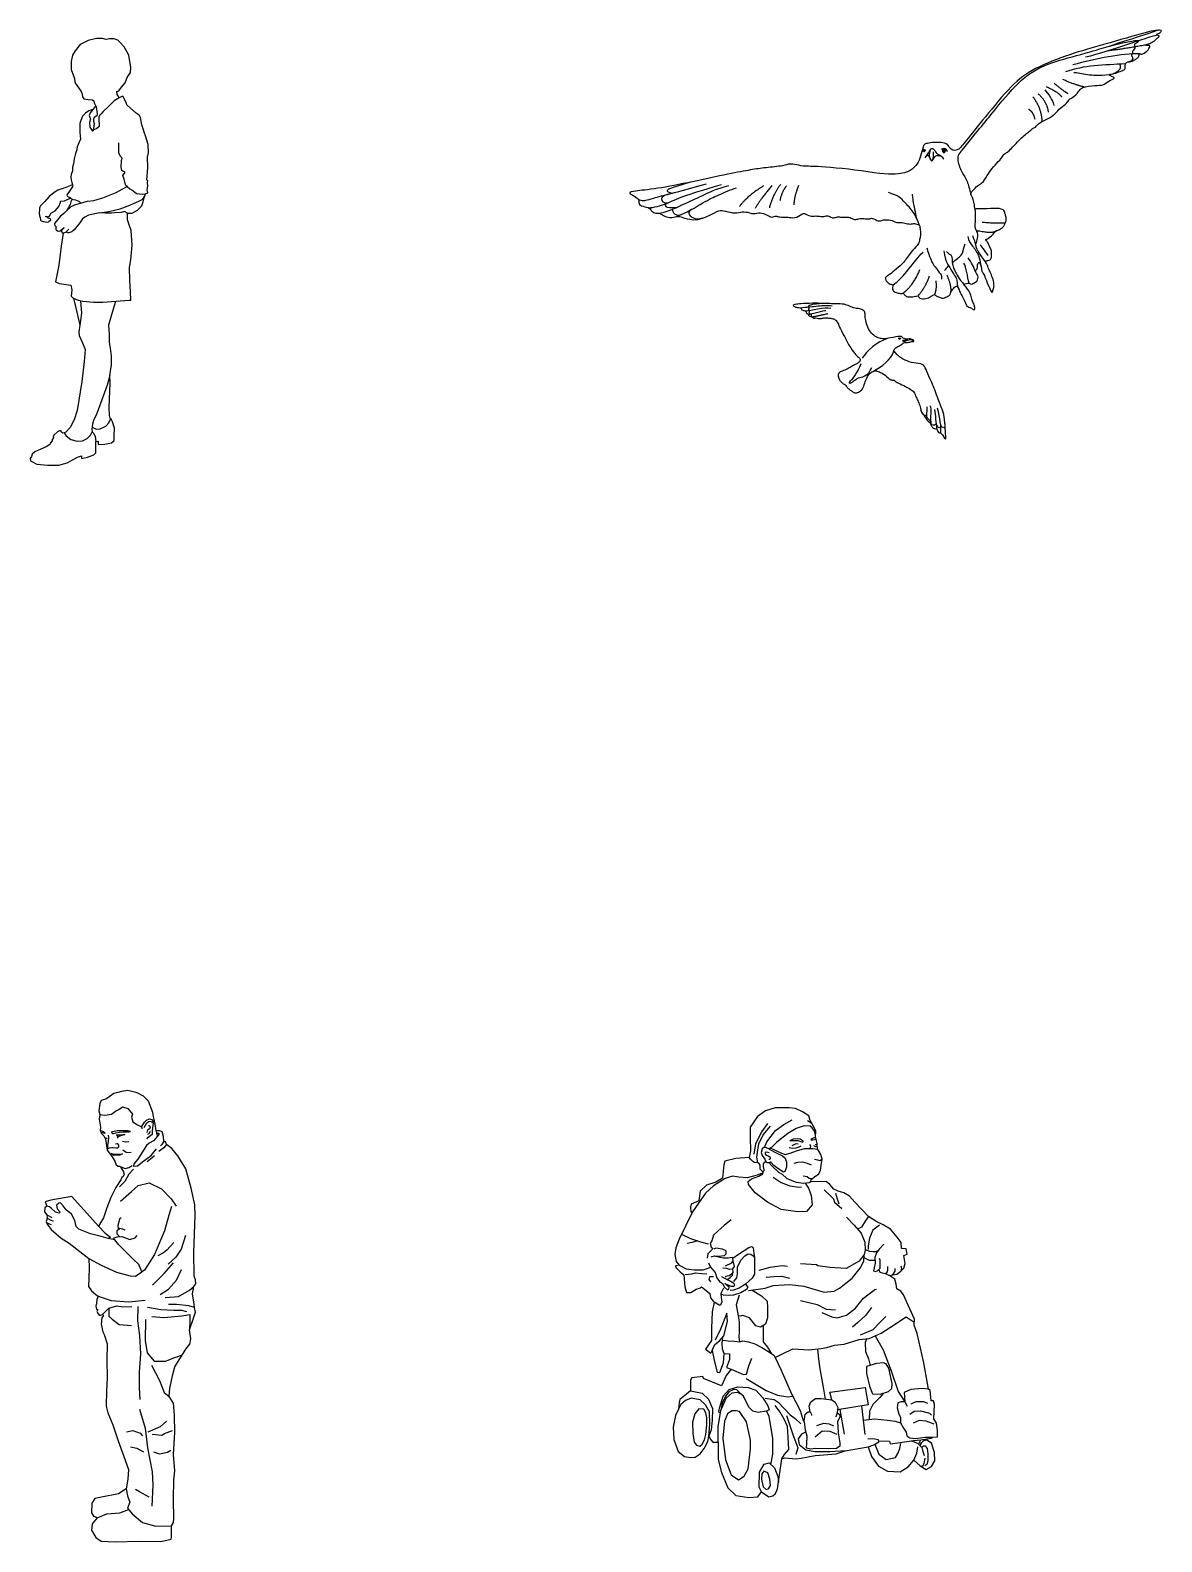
# Model space of a CAD drawing. Header units: feet. Extents: x 89 to 238, y -57 to 31.
# Drawn here: x 91.5 to 106.35, y -41.05 to -21.21 of the extents above; entities that cross this region are included whole.
import ezdxf

# ---------------------------------------------------------------- set-up
doc = ezdxf.new("R2010")
doc.units = ezdxf.units.FT
doc.header["$MEASUREMENT"] = 0
doc.layers.add('inner', color=1, linetype='Continuous')
doc.layers.add('outer', color=3, linetype='Continuous')

msp = doc.modelspace()

# ---------------------------------------------------------------- linework, layer by layer
at = {"layer": 'inner'}
for points in [[(92.67, -22.101), (92.607, -22.142), (92.536, -22.212), (92.459, -22.287), (92.434, -22.311), (92.412, -22.332), (92.406, -22.354), (92.406, -22.403), (92.407, -22.445), (92.407, -22.478), (92.379, -22.503), (92.338, -22.522), (92.32, -22.538)], [(92.36, -22.202), (92.371, -22.226), (92.378, -22.279), (92.382, -22.312), (92.377, -22.338), (92.343, -22.36), (92.336, -22.38)], [(92.327, -22.254), (92.292, -22.3), (92.278, -22.335), (92.293, -22.381), (92.283, -22.427), (92.286, -22.487), (92.32, -22.538)], [(92.336, -22.38), (92.336, -22.407), (92.345, -22.439), (92.337, -22.471), (92.333, -22.507), (92.32, -22.538)], [(91.979, -23.583), (92.042, -23.529), (92.091, -23.505), (92.146, -23.49), (92.254, -23.458), (92.34, -23.45), (92.456, -23.413), (92.63, -23.343), (92.709, -23.298), (92.775, -23.267), (92.76, -23.251), (92.749, -23.224), (92.737, -23.168), (92.721, -23.121), (92.731, -23.101), (92.747, -23.092), (92.746, -23.074), (92.725, -23.067), (92.706, -23.054), (92.696, -23.011), (92.703, -22.922), (92.71, -22.894), (92.687, -22.873), (92.667, -22.822), (92.667, -22.758), (92.669, -22.69)], [(92.033, -23.415), (92.025, -23.409), (92.006, -23.404), (91.993, -23.394), (91.99, -23.373), (92.023, -23.326), (92.058, -23.275), (92.067, -23.262), (92.058, -23.245)], [(92.415, -23.61), (92.534, -23.595), (92.685, -23.56), (92.811, -23.512), (92.938, -23.451), (92.981, -23.43), (93.005, -23.395)], [(92.775, -23.267), (92.809, -23.294), (92.852, -23.318), (92.879, -23.346), (92.904, -23.359), (92.971, -23.364), (93.015, -23.362)], [(92.779, -23.615), (92.741, -23.592), (92.699, -23.608), (92.61, -23.612), (92.571, -23.615), (92.487, -23.617), (92.415, -23.61), (92.269, -23.643), (92.219, -23.668), (92.19, -23.689), (92.157, -23.74), (92.083, -23.833), (92.049, -23.862), (92.013, -23.874), (92.001, -23.874), (91.991, -23.87), (91.981, -23.865), (91.978, -23.859), (92.012, -23.823), (91.965, -23.868), (91.941, -23.876), (91.937, -23.876)], [(92.033, -23.415), (92.053, -23.432), (92.074, -23.437), (92.099, -23.438), (92.143, -23.456), (92.164, -23.478), (92.167, -23.484)], [(92.033, -23.415), (92.053, -23.432)], [(92.074, -24.729), (92.135, -24.756), (92.194, -24.771), (92.333, -24.782), (92.458, -24.781), (92.628, -24.769)], [(92.165, -24.764), (92.176, -24.929), (92.166, -25.025), (92.154, -25.083)], [(92.549, -25.744), (92.515, -25.874), (92.463, -26.015), (92.38, -26.243), (92.334, -26.337), (92.32, -26.385), (92.314, -26.449), (92.319, -26.482), (92.339, -26.504), (92.355, -26.544), (92.363, -26.612)], [(92.317, -26.423), (92.369, -26.449), (92.424, -26.447), (92.498, -26.411), (92.537, -26.368), (92.56, -26.31)], [(91.95, -26.499), (91.975, -26.536), (92.039, -26.583), (92.119, -26.608), (92.191, -26.602), (92.253, -26.573), (92.293, -26.529), (92.319, -26.482)], [(92.419, -35.44), (92.482, -35.451), (92.569, -35.437), (92.621, -35.4), (92.669, -35.374), (92.715, -35.342), (92.783, -35.363), (92.846, -35.438), (92.835, -35.476), (92.852, -35.539), (92.911, -35.578), (92.956, -35.597), (92.968, -35.597)], [(92.971, -35.629), (92.968, -35.597), (93.002, -35.544), (93.031, -35.516), (93.069, -35.499), (93.108, -35.513), (93.118, -35.555), (93.108, -35.616), (93.105, -35.666), (93.105, -35.706), (93.069, -35.729), (93.038, -35.752), (93.036, -35.766)], [(92.487, -35.686), (92.468, -35.668), (92.446, -35.661), (92.422, -35.657)], [(92.487, -35.686), (92.479, -35.693), (92.456, -35.681), (92.434, -35.681)], [(93.163, -35.688), (93.19, -35.686), (93.19, -35.702), (93.172, -35.728), (93.12, -35.786), (93.066, -35.818), (93.031, -35.847), (92.916, -36.028), (92.862, -36.087), (92.859, -36.12), (92.913, -36.114), (92.993, -36.048), (93.09, -35.98), (93.162, -35.893)], [(93.001, -35.61), (93.033, -35.55), (93.06, -35.535), (93.077, -35.531), (93.095, -35.533), (93.103, -35.553)], [(93.055, -35.584), (93.07, -35.588), (93.078, -35.61), (93.069, -35.628), (93.049, -35.644), (93.038, -35.661), (93.033, -35.677)], [(93.049, -35.698), (93.063, -35.689), (93.082, -35.662)], [(93.157, -35.657), (93.163, -35.688), (93.172, -35.728)], [(101.178, -35.56), (101.102, -35.665), (101.02, -35.826), (100.999, -35.96)], [(101.048, -36.077), (101.038, -36.003), (101.044, -35.935), (101.062, -35.828), (101.119, -35.708), (101.215, -35.596)], [(101.138, -35.874), (101.169, -35.799), (101.28, -35.652), (101.391, -35.573), (101.499, -35.51)], [(101.807, -35.709), (101.792, -35.66), (101.764, -35.618), (101.735, -35.596), (101.656, -35.591), (101.553, -35.625), (101.442, -35.693), (101.301, -35.805), (101.233, -35.869), (101.194, -35.89)], [(101.701, -35.52), (101.757, -35.555)], [(92.481, -35.743), (92.497, -35.75), (92.515, -35.751)], [(92.526, -35.712), (92.531, -35.744), (92.526, -35.793), (92.519, -35.849), (92.517, -35.879), (92.527, -35.887), (92.544, -35.881), (92.575, -35.876), (92.592, -35.876), (92.626, -35.878), (92.655, -35.878), (92.665, -35.864), (92.667, -35.844), (92.654, -35.828), (92.647, -35.825), (92.625, -35.829)], [(92.632, -35.709), (92.674, -35.709), (92.724, -35.702), (92.746, -35.702), (92.706, -35.717), (92.666, -35.732), (92.647, -35.753)], [(92.641, -35.709), (92.643, -35.721), (92.649, -35.733), (92.657, -35.743)], [(92.664, -35.709), (92.671, -35.719), (92.67, -35.731)], [(92.717, -35.792), (92.757, -35.802), (92.798, -35.796)], [(93.292, -35.837), (93.259, -35.88), (93.193, -35.927)], [(93.257, -35.791), (93.232, -35.835), (93.214, -35.852)], [(101.207, -35.903), (101.194, -35.89), (101.163, -35.877), (101.13, -35.873), (101.107, -35.89), (101.094, -35.942), (101.106, -35.979), (101.14, -36.027), (101.153, -36.057), (101.167, -36.071), (101.194, -36.071), (101.213, -36.065), (101.224, -36.06)], [(101.213, -35.88), (101.361, -35.948), (101.41, -35.968), (101.475, -35.95), (101.556, -35.918), (101.664, -35.887), (101.713, -35.886), (101.77, -35.889), (101.832, -35.895)], [(101.461, -35.874), (101.505, -35.884), (101.553, -35.88), (101.591, -35.867), (101.617, -35.852)], [(101.579, -35.833), (101.557, -35.828), (101.538, -35.831), (101.504, -35.85), (101.498, -35.852)], [(101.728, -35.834), (101.74, -35.853), (101.735, -35.874), (101.741, -35.887)], [(101.811, -35.756), (101.788, -35.747), (101.754, -35.76), (101.746, -35.776), (101.772, -35.775), (101.816, -35.767)], [(101.782, -35.847), (101.799, -35.859), (101.809, -35.86), (101.83, -35.859)], [(101.803, -35.835), (101.82, -35.83), (101.829, -35.834)], [(92.718, -35.906), (92.764, -35.936), (92.805, -35.942), (92.827, -35.936)], [(93.136, -35.985), (93.103, -36.011), (93.038, -36.062)], [(101.153, -36.057), (101.128, -36.082), (101.118, -36.091), (101.12, -36.126), (101.13, -36.164), (101.128, -36.185), (101.112, -36.191), (101.082, -36.161), (101.081, -36.108), (101.069, -36.083), (101.048, -36.077), (101.008, -36.072), (100.983, -36.06), (100.958, -36.033), (100.938, -36.006)], [(101.198, -35.943), (101.162, -35.935), (101.148, -35.938), (101.144, -35.961), (101.163, -35.976), (101.185, -35.983), (101.206, -35.997), (101.213, -36.02), (101.207, -36.031), (101.195, -36.034)], [(101.194, -36.071), (101.232, -36.114), (101.322, -36.199), (101.368, -36.225), (101.429, -36.28), (101.551, -36.331), (101.655, -36.342), (101.722, -36.336), (101.747, -36.321)], [(101.207, -35.903), (101.301, -35.949), (101.373, -35.984), (101.407, -36.014), (101.425, -36.065), (101.427, -36.131), (101.402, -36.188), (101.385, -36.199), (101.311, -36.15), (101.259, -36.11), (101.224, -36.072), (101.218, -36.063)], [(101.526, -36.079), (101.574, -36.065), (101.634, -36.062), (101.697, -36.078), (101.751, -36.104)], [(101.892, -36.026), (101.867, -36.048), (101.836, -36.04), (101.794, -36.032)], [(92.858, -36.159), (92.796, -36.226), (92.745, -36.32), (92.675, -36.389)], [(92.695, -36.127), (92.75, -36.149), (92.798, -36.137), (92.84, -36.112)], [(101.118, -36.205), (101.04, -36.238), (100.908, -36.273), (100.802, -36.266), (100.719, -36.25), (100.621, -36.28), (100.468, -36.378), (100.364, -36.472), (100.27, -36.607), (100.191, -36.718)], [(101.672, -36.341), (101.715, -36.409), (101.75, -36.503), (101.761, -36.626), (101.689, -36.714), (101.573, -36.719), (101.355, -36.686), (101.177, -36.592), (101.016, -36.47), (100.926, -36.362), (100.924, -36.319), (100.966, -36.285), (101.065, -36.251), (101.116, -36.222), (101.12, -36.188)], [(101.249, -36.265), (101.354, -36.333), (101.468, -36.378), (101.59, -36.397), (101.621, -36.389)], [(101.758, -36.287), (101.725, -36.283), (101.696, -36.26), (101.644, -36.25)], [(92.687, -36.579), (92.832, -36.451), (92.921, -36.372), (93.063, -36.339), (93.225, -36.418), (93.352, -36.546), (93.421, -36.646)], [(101.92, -36.43), (102.002, -36.51), (102.041, -36.549), (102.054, -36.594), (102.152, -36.677)], [(102.069, -36.475), (102.092, -36.55), (102.113, -36.612)], [(92.615, -37.085), (92.529, -37.068), (92.434, -37.041), (92.294, -37.006), (92.144, -36.944), (92.108, -36.913), (92.088, -36.834), (92.044, -36.751), (91.977, -36.693), (91.935, -36.638), (91.901, -36.6), (91.879, -36.603), (91.847, -36.63), (91.86, -36.678), (91.898, -36.722), (91.882, -36.738), (91.838, -36.725), (91.779, -36.672), (91.756, -36.655), (91.722, -36.645)], [(93.356, -36.65), (93.323, -36.764), (93.265, -36.969), (93.134, -37.279), (93.002, -37.482), (92.968, -37.507), (92.931, -37.411), (92.857, -37.339), (92.741, -37.228), (92.667, -37.153), (92.597, -37.063), (92.646, -37.045), (92.705, -37.042), (92.813, -37.082), (92.882, -37.062), (92.908, -37.03)], [(91.721, -36.864), (91.778, -36.885)], [(91.722, -36.758), (91.789, -36.792)], [(91.725, -36.802), (91.773, -36.83), (91.81, -36.838)], [(92.664, -36.949), (92.657, -36.895), (92.683, -36.796), (92.696, -36.796)], [(100.702, -36.822), (100.607, -36.899), (100.531, -36.966), (100.469, -37.026), (100.446, -37.101), (100.423, -37.134), (100.436, -37.181), (100.461, -37.208)], [(102.213, -36.79), (102.313, -36.895), (102.406, -36.998), (102.454, -37.117), (102.458, -37.222), (102.447, -37.278), (102.381, -37.368), (102.209, -37.462), (101.993, -37.447), (101.838, -37.428), (101.821, -37.415), (101.61, -37.399)], [(102.5, -36.778), (102.46, -36.839), (102.409, -36.918), (102.359, -36.946)], [(92.399, -36.907), (92.489, -36.998), (92.556, -37.051), (92.529, -37.068)], [(92.676, -37.044), (92.647, -37.012), (92.645, -36.963), (92.682, -36.935), (92.713, -36.943), (92.747, -36.957)], [(93.541, -37.028), (93.483, -37.207), (93.415, -37.313), (93.316, -37.404)], [(100.049, -37.01), (100.168, -37.068), (100.298, -37.113), (100.398, -37.139)], [(102.646, -36.894), (102.558, -36.961), (102.516, -37.063), (102.496, -37.165), (102.499, -37.212)], [(93.388, -37.119), (93.297, -37.22), (93.251, -37.255), (93.18, -37.298)], [(100.26, -37.1), (100.182, -37.119), (100.121, -37.136)], [(100.451, -37.213), (100.396, -37.27), (100.385, -37.327)], [(100.439, -37.307), (100.48, -37.296), (100.532, -37.301), (100.614, -37.291), (100.634, -37.269), (100.636, -37.229), (100.586, -37.21), (100.5, -37.197), (100.472, -37.21)], [(100.735, -37.635), (100.776, -37.584), (100.783, -37.531), (100.783, -37.445), (100.828, -37.353), (100.881, -37.295), (100.922, -37.269), (100.957, -37.272), (100.99, -37.294), (101.007, -37.318), (101.007, -37.537), (100.975, -37.587), (100.887, -37.668), (100.805, -37.721), (100.73, -37.746), (100.689, -37.75)], [(100.724, -37.325), (100.798, -37.274), (100.93, -37.185), (100.972, -37.172), (100.99, -37.192), (100.997, -37.263), (101.007, -37.318)], [(100.928, -37.753), (101.148, -37.722), (101.253, -37.685), (101.469, -37.672), (101.654, -37.692), (101.918, -37.771), (102.05, -37.76), (102.121, -37.72), (102.289, -37.589), (102.393, -37.458), (102.439, -37.365), (102.447, -37.278)], [(102.458, -37.212), (102.515, -37.235), (102.563, -37.238), (102.604, -37.238), (102.62, -37.231)], [(102.705, -37.145), (102.64, -37.209), (102.607, -37.258), (102.583, -37.319), (102.588, -37.393), (102.578, -37.453), (102.566, -37.493), (102.588, -37.501), (102.62, -37.491), (102.654, -37.458), (102.657, -37.412), (102.653, -37.352), (102.648, -37.332)], [(92.273, -37.332), (92.434, -37.419), (92.636, -37.51), (92.814, -37.558), (92.885, -37.564), (92.968, -37.507)], [(93.108, -37.68), (93.261, -37.53), (93.382, -37.386)], [(93.21, -37.805), (93.319, -37.732), (93.423, -37.616), (93.489, -37.477)], [(100.018, -37.419), (100.109, -37.468), (100.213, -37.478), (100.334, -37.478), (100.398, -37.459), (100.431, -37.444)], [(100.403, -37.389), (100.431, -37.444), (100.489, -37.516), (100.512, -37.586), (100.545, -37.632), (100.588, -37.66), (100.611, -37.706), (100.653, -37.74), (100.67, -37.733), (100.675, -37.707), (100.648, -37.686), (100.619, -37.657)], [(100.627, -37.428), (100.709, -37.389), (100.727, -37.362), (100.724, -37.325), (100.712, -37.317), (100.662, -37.325), (100.597, -37.325), (100.554, -37.319), (100.494, -37.305)], [(100.591, -37.452), (100.641, -37.457), (100.674, -37.469), (100.724, -37.468)], [(100.644, -37.609), (100.688, -37.582), (100.719, -37.55), (100.726, -37.511), (100.724, -37.468), (100.742, -37.438), (100.727, -37.362)], [(101.068, -37.485), (101.212, -37.444), (101.369, -37.425), (101.438, -37.432)], [(102.586, -37.356), (102.515, -37.356), (102.443, -37.321)], [(102.637, -37.475), (102.65, -37.51), (102.682, -37.521), (102.72, -37.528), (102.741, -37.536), (102.777, -37.553)], [(102.72, -37.528), (102.747, -37.511), (102.757, -37.483), (102.757, -37.434)], [(102.846, -37.464), (102.846, -37.497), (102.825, -37.533), (102.812, -37.547)], [(102.926, -37.427), (102.935, -37.457), (102.926, -37.497)], [(100.096, -37.543), (100.182, -37.534), (100.232, -37.521), (100.315, -37.527), (100.382, -37.534)], [(100.468, -37.57), (100.418, -37.572), (100.407, -37.608), (100.428, -37.639)], [(100.887, -37.668), (100.92, -37.705), (100.9, -37.736), (100.826, -37.78), (100.731, -37.81), (100.659, -37.816), (100.598, -37.814), (100.567, -37.801)], [(100.619, -37.657), (100.666, -37.681), (100.701, -37.696), (100.729, -37.696), (100.75, -37.683), (100.74, -37.663), (100.696, -37.635), (100.625, -37.599), (100.577, -37.57)], [(100.632, -37.577), (100.631, -37.564), (100.649, -37.559), (100.678, -37.552), (100.712, -37.523), (100.726, -37.511)], [(101.161, -37.574), (101.264, -37.567), (101.364, -37.564), (101.465, -37.59)], [(92.395, -37.826), (92.567, -37.884), (92.797, -37.899), (93.014, -37.876)], [(93.274, -37.844), (93.45, -37.828), (93.595, -37.747), (93.649, -37.697)], [(100.599, -37.721), (100.565, -37.79), (100.568, -37.847), (100.576, -37.899), (100.56, -37.945), (100.543, -37.945), (100.476, -37.903)], [(100.807, -37.813), (100.765, -37.937), (100.79, -38.085), (100.803, -38.164), (100.804, -38.295), (100.801, -38.363), (100.811, -38.426)], [(100.976, -37.746), (101.1, -37.822), (101.173, -37.893), (101.177, -37.977), (101.175, -38.108), (101.149, -38.193), (101.087, -38.233), (101.025, -38.213), (100.94, -38.11), (100.852, -38.081), (100.816, -38.086), (100.79, -38.085)], [(101.891, -38.039), (102.019, -38.098), (102.092, -38.109), (102.212, -38.074), (102.332, -37.984), (102.438, -37.853), (102.587, -37.736), (102.607, -37.733)], [(92.454, -38.066), (92.535, -37.982), (92.64, -37.952), (92.719, -37.964), (92.837, -37.962)], [(92.535, -37.982), (92.537, -38.088), (92.578, -38.129), (92.671, -38.196), (92.834, -38.209)], [(92.915, -37.96), (92.91, -38.151), (92.94, -38.34), (92.949, -38.588), (92.933, -38.823), (92.933, -39.029), (92.941, -39.179)], [(93.042, -37.97), (93.216, -38.002), (93.388, -38.008), (93.488, -38.007), (93.556, -38.025)], [(93.099, -38.091), (93.259, -38.103), (93.494, -38.083), (93.6, -38.065), (93.6, -38.151), (93.592, -38.268)], [(93.661, -37.974), (93.586, -37.952), (93.423, -37.936), (93.319, -37.936)], [(100.449, -38.538), (100.486, -38.46), (100.547, -38.412), (100.603, -38.347), (100.654, -38.156), (100.643, -38.05), (100.561, -38.258), (100.489, -38.403)], [(101.611, -37.884), (101.828, -37.935), (101.946, -37.998), (102.067, -38.003)], [(102.539, -37.974), (102.461, -38.079), (102.361, -38.169), (102.29, -38.23)], [(93.017, -38.131), (93.014, -38.408), (93.039, -38.568), (93.13, -38.676), (93.281, -38.679), (93.4, -38.631), (93.501, -38.593)], [(101.118, -38.213), (101.118, -38.309), (101.118, -38.425), (101.177, -38.496), (101.231, -38.58)], [(101.276, -38.632), (101.366, -38.587), (101.507, -38.516), (101.718, -38.528), (101.882, -38.51), (101.954, -38.497), (102.056, -38.468), (102.181, -38.457), (102.38, -38.393), (102.51, -38.379), (102.669, -38.312), (102.789, -38.231), (102.995, -38.098), (103.103, -38.166)], [(102.395, -38.333), (102.564, -38.261), (102.643, -38.179), (102.731, -38.094)], [(100.608, -38.578), (100.586, -38.52), (100.582, -38.444), (100.589, -38.364)], [(100.585, -38.404), (100.66, -38.41), (100.744, -38.417), (100.811, -38.426), (100.855, -38.412), (100.926, -38.425), (101.009, -38.451), (101.101, -38.5), (101.203, -38.56), (101.26, -38.599), (101.276, -38.632)], [(102.48, -38.382), (102.457, -38.435), (102.463, -38.551), (102.5, -38.649), (102.525, -38.734)], [(102.589, -38.346), (102.693, -38.528), (102.801, -38.803), (102.893, -39.078), (102.977, -39.213)], [(100.701, -38.783), (100.863, -38.853), (100.9, -38.849), (100.934, -38.74), (100.973, -38.638)], [(101.276, -38.632), (101.358, -38.797), (101.491, -39.108), (101.607, -39.324), (101.645, -39.455), (101.663, -39.444), (101.671, -39.375), (101.71, -39.345), (101.736, -39.341), (101.752, -39.376), (101.752, -39.39)], [(101.833, -38.515), (101.843, -38.61), (101.858, -38.752), (101.91, -39.046), (101.935, -39.175)], [(93.095, -38.729), (93.2, -38.933), (93.261, -39.088), (93.329, -39.141)], [(102.775, -38.795), (102.796, -38.791)], [(100.168, -39.067), (100.318, -39.1), (100.404, -39.177), (100.456, -39.3), (100.45, -39.456), (100.439, -39.578), (100.409, -39.664)], [(100.558, -39.36), (100.538, -39.349), (100.545, -39.296), (100.595, -39.137), (100.675, -39.05), (100.788, -39.016), (100.924, -39.022), (101.024, -39.059), (101.117, -39.161), (101.183, -39.263), (101.2, -39.316)], [(101.2, -39.316), (101.164, -39.334), (101.055, -39.351), (100.985, -39.334), (100.93, -39.281), (100.862, -39.139), (100.832, -39.11), (100.773, -39.056), (100.734, -39.051), (100.67, -39.08), (100.62, -39.146), (100.584, -39.231), (100.566, -39.32)], [(100.899, -38.904), (101.16, -39.064), (101.309, -39.126), (101.445, -39.147), (101.508, -39.139)], [(102.019, -39.186), (101.996, -39.083), (102.459, -39.023), (102.498, -39.25), (102.094, -39.318)], [(103.289, -39.047), (103.206, -39.038), (103.058, -39.049), (102.971, -39.088), (102.977, -39.213), (103.01, -39.267)], [(100.409, -39.664), (100.421, -39.509), (100.417, -39.341), (100.363, -39.252), (100.295, -39.187), (100.176, -39.165), (100.099, -39.196), (100.039, -39.248), (100.011, -39.307)], [(100.528, -39.742), (100.528, -39.538), (100.563, -39.327), (100.635, -39.164), (100.712, -39.095), (100.779, -39.083), (100.832, -39.11)], [(101.144, -39.164), (101.264, -39.182), (101.316, -39.217), (101.474, -39.381), (101.539, -39.429), (101.614, -39.501)], [(101.363, -39.96), (101.398, -39.903), (101.456, -39.838), (101.446, -39.676), (101.438, -39.535), (101.394, -39.441), (101.343, -39.347), (101.277, -39.261)], [(101.736, -39.341), (101.724, -39.268), (101.744, -39.21), (101.805, -39.166), (101.879, -39.168), (102.019, -39.186), (102.064, -39.214), (102.098, -39.284), (102.091, -39.353), (102.072, -39.412)], [(102.408, -39.265), (102.454, -39.64)], [(102.697, -39.097), (102.65, -39.156), (102.56, -39.248), (102.516, -39.336), (102.509, -39.443)], [(102.977, -39.213), (102.93, -39.213), (102.887, -39.225), (102.88, -39.292), (102.901, -39.374), (102.921, -39.412), (102.923, -39.486), (102.96, -39.557), (102.996, -39.609), (103.006, -39.657), (103.045, -39.684), (103.114, -39.692), (103.244, -39.677), (103.343, -39.676)], [(103.062, -39.238), (103.128, -39.209), (103.224, -39.209), (103.274, -39.229)], [(92.939, -39.309), (93.012, -39.559), (93.042, -39.817), (93.103, -40.132), (93.113, -40.299), (93.1, -40.582)], [(93.291, -39.465), (93.21, -39.541), (93.048, -39.61)], [(101.22, -40.032), (101.246, -39.9), (101.248, -39.693), (101.198, -39.401), (101.164, -39.334)], [(101.424, -39.393), (101.51, -39.639), (101.573, -39.814), (101.549, -39.901)], [(102.091, -39.353), (102.124, -39.382), (102.124, -39.415), (102.093, -39.471), (102.102, -39.617), (102.125, -39.75), (102.124, -39.793), (102.081, -39.825), (101.976, -39.829), (101.811, -39.823), (101.74, -39.834), (101.689, -39.819), (101.694, -39.757), (101.697, -39.661), (101.675, -39.584), (101.66, -39.474), (101.645, -39.455)], [(102.126, -39.313), (102.181, -39.638)], [(102.431, -39.452), (102.586, -39.434), (102.75, -39.452), (102.852, -39.465), (102.923, -39.486)], [(103.045, -39.375), (103.102, -39.334), (103.186, -39.331), (103.301, -39.359), (103.329, -39.385)], [(103.09, -39.489), (103.172, -39.452), (103.252, -39.461), (103.36, -39.501)], [(92.768, -39.607), (92.852, -39.589), (92.946, -39.623), (92.977, -39.658)], [(93.103, -39.637), (93.232, -39.649), (93.268, -39.628), (93.369, -39.589)], [(101.682, -39.607), (101.622, -39.635), (101.578, -39.697), (101.592, -39.772), (101.68, -39.841), (101.796, -39.864), (101.993, -39.864), (102.208, -39.851)], [(101.803, -39.673), (101.896, -39.593), (101.993, -39.598), (102.087, -39.637)], [(101.822, -39.521), (101.917, -39.491), (101.986, -39.501), (102.042, -39.528)], [(92.819, -39.801), (92.903, -39.818), (92.989, -39.869)], [(93.122, -39.868), (93.201, -39.892), (93.306, -39.873), (93.349, -39.845)], [(102.499, -39.803), (102.573, -39.777), (102.638, -39.737), (102.631, -39.712), (102.56, -39.696), (102.495, -39.7)], [(102.586, -39.769), (102.637, -39.897), (102.734, -39.969), (102.854, -39.941), (102.885, -39.889), (102.915, -39.824), (102.926, -39.757)], [(102.634, -39.724), (102.776, -39.729), (102.787, -39.761), (102.885, -39.751), (103.09, -39.72), (103.187, -39.71)], [(103.065, -39.724), (103.144, -39.755), (103.201, -39.812), (103.216, -39.864), (103.233, -39.916)], [(103.098, -39.976), (103.137, -39.887), (103.148, -39.803)], [(103.198, -39.751), (103.177, -39.789)], [(103.201, -39.812), (103.223, -39.79), (103.246, -39.79), (103.271, -39.823), (103.28, -39.893), (103.281, -39.984), (103.266, -40.036), (103.24, -40.05)], [(101.098, -40.394), (101.069, -40.33), (101.072, -40.136), (101.134, -40.03), (101.2, -40.014), (101.27, -40.078), (101.312, -40.193), (101.321, -40.272)], [(103.239, -39.949), (103.229, -40.02), (103.212, -40.061), (103.19, -40.06)], [(92.765, -40.355), (92.782, -40.445), (92.809, -40.529), (92.78, -40.609), (92.843, -40.682), (92.976, -40.795), (93.154, -40.842), (93.359, -40.837)], [(93.063, -40.462), (92.94, -40.394), (92.887, -40.361)], [(92.384, -40.732), (92.509, -40.68), (92.679, -40.67), (92.792, -40.623)]]:
    msp.add_lwpolyline(points, dxfattribs=at)
for points in [[(92.587, -35.667), (92.575, -35.669), (92.571, -35.679), (92.583, -35.689), (92.597, -35.69), (92.629, -35.681), (92.675, -35.674), (92.724, -35.669), (92.798, -35.669), (92.82, -35.666), (92.783, -35.657), (92.735, -35.656), (92.688, -35.656), (92.645, -35.658)], [(101.645, -35.793), (101.607, -35.766), (101.565, -35.762), (101.515, -35.765), (101.47, -35.788), (101.505, -35.784), (101.574, -35.782), (101.623, -35.801), (101.643, -35.802)], [(92.566, -35.953), (92.616, -35.962), (92.658, -35.962), (92.717, -35.957), (92.678, -35.974), (92.64, -35.976), (92.601, -35.979)], [(102.698, -38.699), (102.605, -38.71), (102.477, -38.748), (102.477, -38.838), (102.517, -39.006), (102.554, -39.106), (102.654, -39.109), (102.764, -39.077), (102.806, -39.035), (102.813, -38.969), (102.77, -38.772), (102.734, -38.711)], [(100.342, -39.31), (100.274, -39.304), (100.222, -39.368), (100.193, -39.478), (100.196, -39.627), (100.216, -39.742), (100.246, -39.78), (100.288, -39.795), (100.32, -39.769), (100.35, -39.711), (100.369, -39.639), (100.382, -39.513), (100.381, -39.423), (100.366, -39.358)], [(100.767, -39.331), (100.709, -39.331), (100.654, -39.369), (100.612, -39.466), (100.592, -39.688), (100.626, -39.972), (100.698, -40.17), (100.795, -40.236), (100.871, -40.186), (100.925, -40.09), (100.955, -39.829), (100.954, -39.714), (100.901, -39.472), (100.808, -39.337)], [(101.129, -40.122), (101.102, -40.157), (101.099, -40.23), (101.121, -40.325), (101.158, -40.364), (101.188, -40.354), (101.216, -40.309), (101.207, -40.225), (101.18, -40.144)]]:
    msp.add_lwpolyline(points, close=True, dxfattribs=at)
for points, degree in [([(103.73, -22.789), (103.941, -22.528), (104.171, -22.245), (104.513, -21.831), (104.842, -21.649), (105.279, -21.536), (105.599, -21.445), (106.294, -21.215)], 3), ([(106.288, -21.28), (106.139, -21.313), (105.682, -21.484), (105.35, -21.57)], 3), ([(105.63, -21.431), (105.97, -21.347), (106.08, -21.342), (106.008, -21.388), (105.984, -21.401), (106.002, -21.433), (105.991, -21.465), (105.965, -21.485), (105.968, -21.506), (105.96, -21.527), (105.945, -21.549), (105.972, -21.57), (105.971, -21.616), (105.905, -21.632)], 3), ([(106.14, -21.409), (105.875, -21.456), (105.632, -21.488)], 2), ([(106.057, -21.525), (105.836, -21.519), (105.485, -21.586), (105.182, -21.67)], 3), ([(105.873, -21.657), (105.6, -21.67), (105.317, -21.675), (105.086, -21.761)], 3), ([(105.662, -21.802), (105.515, -21.814), (105.377, -21.804), (105.237, -21.772), (105.197, -21.772)], 3), ([(105.798, -21.661), (105.832, -21.744), (105.707, -21.787)], 2), ([(104.816, -21.997), (104.905, -22.105), (104.924, -22.16), (104.931, -22.201)], 3), ([(104.833, -21.954), (105.005, -22.031), (105.034, -22.09)], 2), ([(104.937, -21.91), (105.058, -22.012), (105.121, -22.046)], 2), ([(105.334, -21.961), (105.213, -21.933), (105.051, -21.861)], 2), ([(104.659, -22.088), (104.771, -22.24), (104.777, -22.414)], 2), ([(104.729, -22.048), (104.848, -22.161), (104.859, -22.291)], 2), ([(104.603, -22.249), (104.67, -22.298), (104.682, -22.38)], 2), ([(103.227, -22.777), (103.218, -22.788), (103.22, -22.807), (103.235, -22.811), (103.253, -22.785), (103.247, -22.779)], 3), ([(103.223, -22.804), (103.221, -22.786), (103.232, -22.782), (103.236, -22.782), (103.24, -22.785), (103.244, -22.797)], 3), ([(103.244, -22.889), (103.28, -22.838), (103.298, -22.811), (103.31, -22.786), (103.327, -22.765), (103.346, -22.763), (103.373, -22.795), (103.392, -22.825), (103.407, -22.838), (103.431, -22.85), (103.459, -22.867), (103.479, -22.891), (103.49, -22.908)], 3), ([(103.31, -22.788), (103.293, -22.84), (103.302, -22.885), (103.313, -22.909), (103.336, -22.938), (103.348, -22.909), (103.354, -22.881), (103.357, -22.843), (103.356, -22.811)], 3), ([(103.458, -22.777), (103.487, -22.759), (103.517, -22.763), (103.531, -22.791), (103.534, -22.808)], 3), ([(103.485, -22.765), (103.471, -22.789), (103.47, -22.804), (103.494, -22.829), (103.505, -22.81), (103.521, -22.777), (103.507, -22.766)], 3), ([(103.487, -22.795), (103.486, -22.79), (103.486, -22.779), (103.498, -22.773), (103.506, -22.778), (103.511, -22.796), (103.506, -22.807), (103.489, -22.807), (103.487, -22.799), (103.487, -22.795)], 3), ([(103.73, -22.789), (103.677, -22.837), (103.659, -22.921), (103.731, -23.093), (103.798, -23.183), (103.828, -23.302), (103.844, -23.37)], 3), ([(103.301, -22.877), (103.29, -22.854), (103.281, -22.852), (103.269, -22.862)], 3), ([(103.345, -22.917), (103.372, -22.874), (103.385, -22.858), (103.409, -22.858), (103.446, -22.859), (103.471, -22.883)], 3), ([(99.485, -23.436), (99.53, -23.452), (99.561, -23.453), (99.634, -23.431), (99.807, -23.383), (100.146, -23.298), (100.376, -23.229)], 3), ([(99.613, -23.543), (99.687, -23.543), (99.855, -23.492), (100.048, -23.396), (100.308, -23.319), (100.574, -23.239)], 3), ([(99.744, -23.616), (99.844, -23.607), (100.063, -23.501), (100.33, -23.383), (100.496, -23.297), (100.668, -23.253)], 3), ([(99.875, -23.367), (99.79, -23.389), (99.765, -23.455), (99.837, -23.492), (99.885, -23.473)], 3), ([(100.163, -23.209), (99.875, -23.293), (99.846, -23.324), (99.873, -23.341), (99.932, -23.352)], 3), ([(99.972, -23.662), (100.111, -23.613), (100.366, -23.454), (100.52, -23.381), (100.688, -23.309), (100.771, -23.282)], 3), ([(101.124, -23.258), (100.91, -23.389), (100.808, -23.529)], 2), ([(101.235, -23.253), (101.097, -23.412), (101.014, -23.553)], 2), ([(101.347, -23.241), (101.252, -23.358), (101.201, -23.545)], 2), ([(101.426, -23.256), (101.364, -23.329), (101.339, -23.452)], 2), ([(101.585, -23.252), (101.523, -23.403), (101.523, -23.507)], 2), ([(103.173, -23.781), (103.148, -23.711), (103.096, -23.593), (102.973, -23.471), (102.893, -23.38), (102.765, -23.346)], 3), ([(103.142, -23.703), (103.105, -23.552), (103.086, -23.468), (103.081, -23.366)], 3), ([(99.885, -23.473), (99.793, -23.508), (99.825, -23.559), (99.991, -23.537)], 3), ([(99.929, -23.564), (99.925, -23.6), (99.972, -23.662), (100.047, -23.632)], 3), ([(100.179, -23.567), (100.126, -23.595), (100.162, -23.665), (100.21, -23.674), (100.253, -23.698), (100.347, -23.673)], 3), ([(103.897, -23.558), (103.91, -23.696), (103.881, -23.806), (103.936, -23.865), (103.934, -23.933), (103.911, -24.018)], 3), ([(104.298, -23.743), (104.194, -23.754), (103.993, -23.737)], 2), ([(103.803, -23.923), (103.81, -23.976), (103.864, -24.039), (103.96, -24.181), (103.964, -24.24), (103.976, -24.302)], 3), ([(103.867, -23.91), (103.911, -24.018), (103.896, -24.047), (103.953, -24.149), (104.043, -24.266)], 3), ([(104.18, -23.847), (104.135, -23.89), (103.915, -23.845)], 2), ([(102.819, -24.558), (102.964, -24.468), (103.099, -24.24), (103.217, -24.125)], 3), ([(103.267, -24.072), (103.306, -24.203), (103.344, -24.284), (103.41, -24.36), (103.431, -24.405), (103.469, -24.42), (103.458, -24.481)], 3), ([(103.492, -24.111), (103.513, -24.258), (103.557, -24.3), (103.609, -24.406), (103.657, -24.465), (103.664, -24.52), (103.664, -24.579), (103.691, -24.621)], 3), ([(103.527, -24.118), (103.542, -24.138), (103.566, -24.156), (103.595, -24.169), (103.599, -24.235), (103.602, -24.297), (103.633, -24.37), (103.683, -24.467), (103.759, -24.558)], 3), ([(103.602, -24.273), (103.647, -24.22), (103.743, -24.169), (103.743, -24.099), (103.768, -24.019)], 3), ([(104.073, -24.17), (104.025, -24.104), (103.984, -24.038), (103.965, -24.032)], 3), ([(102.954, -24.666), (103.091, -24.566), (103.177, -24.353)], 2), ([(103.499, -24.369), (103.526, -24.337), (103.553, -24.305)], 2), ([(103.824, -24.534), (103.796, -24.451), (103.791, -24.33), (103.753, -24.269)], 3), ([(103.908, -24.386), (103.883, -24.326), (103.853, -24.26), (103.808, -24.201)], 3), ([(103.152, -24.703), (103.261, -24.569), (103.301, -24.439)], 2), ([(103.385, -24.502), (103.397, -24.614), (103.368, -24.681)], 2), ([(103.528, -24.426), (103.588, -24.553), (103.58, -24.651)], 2), ([(101.604, -24.856), (101.687, -24.847), (101.865, -24.832), (101.958, -24.821), (102.024, -24.831)], 3), ([(101.672, -24.898), (101.746, -24.889), (101.926, -24.842), (102.009, -24.861)], 3), ([(101.894, -24.799), (101.762, -24.813), (101.721, -24.824), (101.703, -24.846), (101.732, -24.856), (101.712, -24.864), (101.712, -24.879), (101.715, -24.891), (101.731, -24.888), (101.726, -24.901), (101.716, -24.914), (101.73, -24.94), (101.756, -24.934), (101.748, -24.947), (101.745, -24.958), (101.759, -24.976)], 3), ([(101.712, -24.942), (101.768, -24.936), (101.911, -24.892), (101.942, -24.89)], 3), ([(101.759, -24.976), (101.82, -24.966), (101.973, -24.932)], 2), ([(102.745, -25.26), (102.621, -25.302), (102.474, -25.423), (102.419, -25.518)], 3), ([(102.909, -25.249), (102.923, -25.255), (102.919, -25.265), (102.906, -25.27), (102.897, -25.261), (102.898, -25.254), (102.903, -25.252)], 3), ([(103.008, -25.267), (102.986, -25.284), (102.973, -25.286), (102.944, -25.282), (102.954, -25.299), (102.973, -25.286), (102.99, -25.312), (103.013, -25.311)], 3), ([(103.094, -25.297), (103.075, -25.27), (103.01, -25.288), (102.961, -25.289), (102.949, -25.288)], 3), ([(102.553, -25.695), (102.68, -25.625), (102.803, -25.538), (102.836, -25.42)], 3), ([(102.541, -25.643), (102.488, -25.762), (102.367, -25.769), (102.324, -25.81), (102.261, -25.855), (102.24, -25.85), (102.266, -25.815)], 3), ([(102.402, -25.594), (102.355, -25.706), (102.295, -25.79), (102.266, -25.815)], 3), ([(103.268, -26.326), (103.26, -26.288), (103.271, -26.207), (103.271, -26.156)], 3), ([(103.325, -26.397), (103.319, -26.312), (103.321, -26.254), (103.326, -26.161), (103.309, -26.141)], 3), ([(103.449, -26.503), (103.459, -26.409), (103.44, -26.312), (103.407, -26.172)], 3), ([(103.482, -26.233), (103.507, -26.395), (103.51, -26.449), (103.45, -26.411), (103.449, -26.392), (103.45, -26.411), (103.432, -26.447), (103.394, -26.396), (103.393, -26.38), (103.371, -26.398), (103.325, -26.397), (103.323, -26.358), (103.322, -26.339), (103.311, -26.334), (103.296, -26.326), (103.265, -26.293), (103.266, -26.266), (103.232, -26.271), (103.209, -26.244), (103.19, -26.198)], 3), ([(103.404, -26.454), (103.384, -26.358), (103.39, -26.273), (103.372, -26.191)], 3)]:
    msp.add_open_spline(points, degree=degree, dxfattribs=at)
at = {"layer": 'outer'}
msp.add_line((92.033, -23.415), (92.053, -23.432), dxfattribs=at)
msp.add_lwpolyline([(92.053, -23.432), (92.036, -23.467), (92.03, -23.501), (92.006, -23.539), (91.979, -23.583), (91.945, -23.621), (91.896, -23.66), (91.862, -23.701), (91.824, -23.75), (91.821, -23.761), (91.828, -23.779), (91.849, -23.797), (91.842, -23.808), (91.841, -23.828), (91.851, -23.839), (91.873, -23.851), (91.897, -23.845), (91.951, -23.802), (91.914, -23.841), (91.913, -23.853), (91.925, -23.875), (91.937, -23.876), (91.912, -24.05), (91.881, -24.297), (91.838, -24.515), (91.885, -24.537), (92.007, -24.554), (92.039, -24.558), (92.051, -24.619), (92.04, -24.702), (92.064, -24.725), (92.074, -24.729), (92.115, -24.913), (92.154, -25.083), (92.141, -25.172), (92.146, -25.218), (92.19, -25.317), (92.223, -25.403), (92.214, -25.562), (92.183, -25.822), (92.122, -26.203), (92.083, -26.327), (92.028, -26.428), (91.973, -26.488), (91.95, -26.499), (91.932, -26.501), (91.919, -26.488), (91.904, -26.471), (91.888, -26.47), (91.862, -26.482), (91.814, -26.529), (91.805, -26.548), (91.813, -26.56), (91.792, -26.584), (91.792, -26.604), (91.767, -26.632), (91.761, -26.651), (91.712, -26.681), (91.645, -26.711), (91.564, -26.746), (91.53, -26.778), (91.52, -26.808), (91.505, -26.835), (91.506, -26.863), (91.591, -26.907), (91.736, -26.921), (91.878, -26.921), (91.987, -26.891), (92.085, -26.837), (92.124, -26.815), (92.177, -26.801), (92.177, -26.832), (92.255, -26.818), (92.338, -26.787), (92.363, -26.759), (92.363, -26.612), (92.394, -26.607), (92.394, -26.651), (92.485, -26.645), (92.569, -26.627), (92.604, -26.6), (92.604, -26.533), (92.609, -26.437), (92.583, -26.354), (92.56, -26.31), (92.553, -26.303), (92.545, -26.272), (92.539, -26.164), (92.552, -25.84), (92.549, -25.744), (92.572, -25.606), (92.572, -25.492), (92.559, -25.386), (92.543, -25.308), (92.543, -25.262), (92.543, -25.216), (92.538, -25.129), (92.536, -25.105), (92.536, -25.079), (92.585, -24.914), (92.628, -24.769), (92.801, -24.757), (92.823, -24.755), (92.822, -24.649), (92.81, -24.497), (92.807, -24.327), (92.823, -24.227), (92.841, -24.035), (92.827, -23.842), (92.804, -23.77), (92.781, -23.701), (92.779, -23.615), (92.842, -23.613), (92.91, -23.575), (92.967, -23.52), (92.984, -23.465), (92.998, -23.416), (93.015, -23.362), (93.049, -23.35), (93.037, -23.307), (93.046, -23.258), (93.042, -23.218), (93.049, -23.192), (93.033, -23.183), (93.047, -23.015), (93.045, -22.882), (93.055, -22.824), (93.052, -22.715), (93.015, -22.6), (93.004, -22.564), (92.986, -22.509), (92.97, -22.458), (92.951, -22.359), (92.932, -22.329), (92.896, -22.304), (92.78, -22.201), (92.771, -22.193), (92.767, -22.174), (92.725, -22.086), (92.713, -22.082), (92.67, -22.101), (92.653, -22.071), (92.646, -22.059), (92.641, -22.019), (92.667, -22.01), (92.701, -21.961), (92.751, -21.905), (92.777, -21.835), (92.821, -21.768), (92.825, -21.702), (92.799, -21.544), (92.739, -21.434), (92.68, -21.371), (92.652, -21.344), (92.604, -21.329), (92.546, -21.328), (92.499, -21.337), (92.453, -21.322), (92.374, -21.322), (92.264, -21.348), (92.16, -21.404), (92.094, -21.484), (92.06, -21.543), (92.04, -21.627), (92.042, -21.731), (92.084, -21.846), (92.087, -21.853), (92.088, -21.892), (92.1, -21.914), (92.144, -21.974), (92.171, -22.019), (92.185, -22.054), (92.191, -22.09), (92.209, -22.114), (92.264, -22.123), (92.323, -22.126), (92.34, -22.142), (92.344, -22.167), (92.36, -22.202), (92.346, -22.229), (92.327, -22.254), (92.275, -22.273), (92.23, -22.304), (92.191, -22.344), (92.168, -22.399), (92.157, -22.438), (92.154, -22.489), (92.156, -22.558), (92.165, -22.644), (92.145, -22.684), (92.122, -22.744), (92.116, -22.774), (92.114, -22.783), (92.097, -22.83), (92.082, -22.902), (92.072, -22.969), (92.061, -23.01), (92.059, -23.06), (92.043, -23.107), (92.039, -23.142), (92.04, -23.179), (92.049, -23.212), (92.058, -23.245), (91.971, -23.279), (91.867, -23.313), (91.83, -23.337), (91.755, -23.396), (91.696, -23.46), (91.64, -23.52), (91.628, -23.545), (91.628, -23.572), (91.621, -23.612), (91.625, -23.649), (91.637, -23.673), (91.64, -23.706), (91.647, -23.715), (91.694, -23.73), (91.736, -23.733), (91.751, -23.724), (91.754, -23.714), (91.771, -23.711), (91.774, -23.7), (91.769, -23.692), (91.759, -23.686), (91.751, -23.683), (91.741, -23.682), (91.733, -23.671), (91.724, -23.662), (91.711, -23.661), (91.708, -23.655), (91.74, -23.661), (91.756, -23.655), (91.773, -23.617), (91.83, -23.585), (91.881, -23.528), (91.903, -23.473), (91.9, -23.458), (91.956, -23.451), (92.021, -23.421), (92.033, -23.415)], dxfattribs=at)
for points in [[(92.551, -35.2), (92.507, -35.237), (92.437, -35.257), (92.417, -35.297), (92.406, -35.393), (92.419, -35.44), (92.407, -35.502), (92.427, -35.606), (92.422, -35.657), (92.439, -35.69), (92.47, -35.722), (92.492, -35.764), (92.501, -35.821), (92.515, -35.909), (92.569, -35.985), (92.614, -36.052), (92.633, -36.104), (92.654, -36.119), (92.679, -36.12), (92.695, -36.127), (92.693, -36.139), (92.729, -36.196), (92.738, -36.224), (92.723, -36.253), (92.705, -36.269), (92.693, -36.297), (92.629, -36.398), (92.56, -36.53), (92.508, -36.666), (92.464, -36.798), (92.399, -36.907), (92.049, -36.519), (91.775, -36.566), (91.702, -36.587), (91.722, -36.645), (91.698, -36.668), (91.691, -36.718), (91.722, -36.758), (91.725, -36.802), (91.715, -36.845), (91.726, -36.882), (91.779, -36.951), (91.912, -37.063), (92.017, -37.128), (92.156, -37.237), (92.273, -37.332), (92.278, -37.451), (92.272, -37.589), (92.271, -37.699), (92.31, -37.755), (92.363, -37.804), (92.395, -37.826), (92.379, -37.869), (92.372, -37.919), (92.364, -37.957), (92.372, -37.997), (92.39, -38.001), (92.38, -38.027), (92.385, -38.046), (92.408, -38.074), (92.425, -38.076), (92.454, -38.066), (92.466, -38.078), (92.444, -38.11), (92.435, -38.191), (92.457, -38.295), (92.474, -38.33), (92.513, -38.45), (92.509, -38.66), (92.514, -38.897), (92.506, -39.067), (92.501, -39.267), (92.521, -39.354), (92.588, -39.512), (92.658, -39.724), (92.732, -39.928), (92.793, -40.099), (92.786, -40.228), (92.765, -40.355), (92.663, -40.418), (92.439, -40.462), (92.352, -40.479), (92.314, -40.541), (92.309, -40.669), (92.335, -40.712), (92.362, -40.721), (92.384, -40.732), (92.319, -40.812), (92.31, -40.897), (92.363, -40.994), (92.436, -41.039), (92.619, -41.048), (92.939, -41.04), (93.219, -41.044), (93.354, -41.015), (93.358, -40.987), (93.359, -40.837), (93.382, -40.794), (93.39, -40.746), (93.383, -40.487), (93.388, -40.234), (93.4, -40.117), (93.385, -39.901), (93.402, -39.614), (93.397, -39.386), (93.383, -39.229), (93.329, -39.141), (93.336, -39.033), (93.375, -38.854), (93.403, -38.753), (93.546, -38.519), (93.597, -38.457), (93.61, -38.385), (93.592, -38.268), (93.647, -38.115), (93.672, -38.037), (93.661, -37.974), (93.653, -37.929), (93.632, -37.796), (93.649, -37.697), (93.678, -37.664), (93.672, -37.613), (93.656, -37.564), (93.652, -37.249), (93.667, -36.771), (93.662, -36.627), (93.615, -36.41), (93.545, -36.154), (93.441, -35.984), (93.361, -35.888), (93.292, -35.837), (93.277, -35.802), (93.257, -35.791), (93.255, -35.729), (93.237, -35.671), (93.205, -35.657), (93.172, -35.654), (93.157, -35.657), (93.145, -35.569), (93.125, -35.491), (93.113, -35.415), (93.056, -35.266), (92.992, -35.199), (92.907, -35.158), (92.787, -35.126), (92.703, -35.14), (92.654, -35.153), (92.601, -35.165)], [(101.81, -35.654), (101.777, -35.59), (101.738, -35.52), (101.718, -35.46), (101.636, -35.407), (101.544, -35.362), (101.463, -35.356), (101.276, -35.356), (101.152, -35.393), (101.045, -35.47), (100.948, -35.609), (100.949, -35.744), (100.954, -35.92), (100.938, -36.006), (100.763, -36.019), (100.619, -36.054), (100.604, -36.104), (100.587, -36.276), (100.499, -36.329), (100.377, -36.37), (100.293, -36.449), (100.278, -36.574), (100.175, -36.617), (100.165, -36.657), (100.169, -36.719), (100.191, -36.718), (100.016, -37.076), (99.973, -37.192), (99.961, -37.28), (99.978, -37.37), (100.018, -37.419), (99.971, -37.428), (99.977, -37.455), (100.033, -37.507), (100.077, -37.545), (100.092, -37.701), (100.115, -37.775), (100.172, -37.779), (100.24, -37.732), (100.299, -37.717), (100.313, -37.702), (100.373, -37.749), (100.421, -37.792), (100.43, -37.849), (100.462, -37.891), (100.476, -37.903), (100.45, -38.032), (100.443, -38.243), (100.443, -38.407), (100.363, -38.52), (100.432, -38.574), (100.449, -38.538), (100.48, -38.688), (100.516, -38.824), (100.553, -38.827), (100.598, -38.699), (100.608, -38.578), (100.679, -38.58), (100.679, -38.658), (100.64, -38.762), (100.701, -38.783), (100.634, -38.868), (100.572, -39), (100.339, -38.906), (100.329, -38.88), (100.182, -38.897), (100.168, -38.929), (100.168, -39.067), (100.113, -39.111), (100.028, -39.183), (100.02, -39.22), (100.011, -39.307), (99.97, -39.391), (99.939, -39.545), (99.948, -39.707), (100.004, -39.864), (100.086, -39.931), (100.167, -39.941), (100.229, -39.937), (100.292, -39.894), (100.348, -39.823), (100.393, -39.732), (100.409, -39.664), (100.432, -39.71), (100.46, -39.741), (100.507, -39.74), (100.528, -39.742), (100.531, -39.969), (100.573, -40.137), (100.656, -40.34), (100.763, -40.442), (100.933, -40.465), (101.05, -40.46), (101.098, -40.394), (101.194, -40.458), (101.248, -40.443), (101.282, -40.416), (101.31, -40.355), (101.363, -39.96), (101.405, -39.945), (101.551, -39.96), (101.62, -39.953), (101.8, -39.915), (102.076, -39.895), (102.197, -39.853), (102.499, -39.803), (102.543, -39.93), (102.633, -40.057), (102.752, -40.121), (102.917, -40.129), (103.023, -40.066), (103.098, -39.976), (103.178, -40.053), (103.26, -40.1), (103.328, -40.06), (103.372, -39.984), (103.369, -39.876), (103.328, -39.754), (103.267, -39.714), (103.224, -39.723), (103.198, -39.751), (103.184, -39.759), (103.166, -39.753), (103.187, -39.71), (103.326, -39.688), (103.343, -39.676), (103.406, -39.673), (103.409, -39.584), (103.396, -39.49), (103.359, -39.436), (103.368, -39.248), (103.354, -39.198), (103.324, -39.198), (103.309, -39.061), (103.289, -39.047), (103.227, -38.698), (103.14, -38.316), (103.101, -38.206), (103.104, -38.125), (102.959, -37.806), (102.926, -37.759), (102.875, -37.729), (102.865, -37.666), (102.846, -37.603), (102.806, -37.578), (102.777, -37.553), (102.823, -37.545), (102.874, -37.535), (102.926, -37.497), (102.966, -37.457), (102.981, -37.398), (102.966, -37.293), (103.008, -37.274), (102.995, -37.204), (102.935, -37.198), (102.93, -37.122), (102.88, -37.049), (102.79, -36.946), (102.693, -36.888), (102.613, -36.852), (102.5, -36.778), (102.321, -36.591), (102.251, -36.514), (102.18, -36.471), (102.102, -36.448), (102.049, -36.422), (101.995, -36.361), (101.945, -36.32), (101.796, -36.327), (101.747, -36.321), (101.751, -36.293), (101.792, -36.261), (101.85, -36.218), (101.871, -36.173), (101.88, -36.109), (101.892, -36.026), (101.877, -35.968), (101.845, -35.913), (101.832, -35.895), (101.829, -35.825), (101.816, -35.767), (101.806, -35.745)]]:
    msp.add_lwpolyline(points, close=True, dxfattribs=at)
msp.add_open_spline([(104.077, -23.945), (104.058, -23.955), (104.032, -23.956), (104.044, -23.977), (104.072, -24.001), (104.093, -24.062), (104.122, -24.11), (104.114, -24.146), (104.118, -24.2), (104.102, -24.234), (104.042, -24.239), (104.031, -24.251), (104.048, -24.273), (104.065, -24.309), (104.096, -24.388), (104.132, -24.464), (104.15, -24.548), (104.148, -24.587), (104.129, -24.645), (104.122, -24.665), (104.107, -24.634), (104.041, -24.488), (104.017, -24.413), (103.981, -24.376), (103.986, -24.334), (103.978, -24.303), (103.965, -24.28), (103.96, -24.258), (103.94, -24.265), (103.926, -24.318), (103.939, -24.34), (103.888, -24.373), (103.948, -24.437), (103.933, -24.512), (103.855, -24.546), (103.839, -24.548), (103.823, -24.526), (103.789, -24.54), (103.753, -24.541), (103.757, -24.561), (103.805, -24.612), (103.85, -24.69), (103.859, -24.762), (103.885, -24.807), (103.897, -24.855), (103.897, -24.884), (103.879, -24.884), (103.847, -24.855), (103.786, -24.84), (103.773, -24.784), (103.732, -24.709), (103.702, -24.653), (103.681, -24.591), (103.647, -24.564), (103.635, -24.589), (103.606, -24.609), (103.588, -24.639), (103.578, -24.644), (103.583, -24.684), (103.532, -24.713), (103.464, -24.739), (103.466, -24.725), (103.404, -24.71), (103.373, -24.689), (103.373, -24.676), (103.346, -24.692), (103.32, -24.709), (103.262, -24.744), (103.16, -24.736), (103.161, -24.693), (103.108, -24.71), (103.024, -24.719), (102.978, -24.696), (102.964, -24.667), (102.953, -24.665), (102.938, -24.67), (102.876, -24.663), (102.825, -24.639), (102.812, -24.607), (102.822, -24.57), (102.818, -24.552), (102.812, -24.549), (102.784, -24.549), (102.761, -24.531), (102.723, -24.493), (102.724, -24.463), (102.737, -24.446), (102.765, -24.432), (102.872, -24.343), (102.959, -24.275), (103.061, -24.118), (103.15, -24.031), (103.169, -23.994), (103.173, -23.95), (103.19, -23.903), (103.176, -23.812), (103.173, -23.757), (103.133, -23.767), (103.108, -23.742), (103.055, -23.765), (102.976, -23.742), (102.91, -23.736), (102.862, -23.74), (102.8, -23.699), (102.684, -23.699), (102.636, -23.733), (102.547, -23.667), (102.511, -23.699), (102.439, -23.682), (102.374, -23.685), (102.321, -23.708), (102.258, -23.665), (102.206, -23.667), (102.126, -23.67), (102.1, -23.655), (102.04, -23.685), (101.999, -23.658), (101.939, -23.642), (101.927, -23.667), (101.857, -23.653), (101.795, -23.651), (101.717, -23.657), (101.643, -23.593), (101.571, -23.686), (101.447, -23.667), (101.445, -23.667), (101.322, -23.669), (101.295, -23.644), (101.237, -23.678), (101.163, -23.636), (101.085, -23.6), (100.983, -23.629), (100.955, -23.608), (100.84, -23.59), (100.761, -23.625), (100.611, -23.585), (100.548, -23.569), (100.42, -23.646), (100.238, -23.719), (100.077, -23.677), (100.011, -23.646), (99.925, -23.679), (99.82, -23.66), (99.775, -23.611), (99.689, -23.618), (99.649, -23.581), (99.626, -23.536), (99.512, -23.525), (99.481, -23.476), (99.502, -23.434), (99.402, -23.375), (99.351, -23.35), (99.411, -23.324), (99.705, -23.301), (100.189, -23.205), (100.686, -23.095), (100.971, -23.044), (101.141, -23.018), (101.408, -22.995), (101.459, -22.962), (101.56, -22.981), (101.667, -23.004), (101.84, -22.997), (102.361, -23.049), (102.578, -23.086), (102.779, -23.109), (102.978, -23.1), (103.094, -23.031), (103.157, -22.947), (103.194, -22.844), (103.223, -22.708), (103.267, -22.7), (103.365, -22.685), (103.451, -22.685), (103.549, -22.705), (103.575, -22.789), (103.679, -22.803), (103.762, -22.685), (104.016, -22.374), (104.394, -21.912), (104.651, -21.719), (105.161, -21.52), (105.559, -21.414), (106.223, -21.215), (106.336, -21.215), (106.356, -21.216), (106.319, -21.255), (106.267, -21.273), (106.305, -21.287), (106.327, -21.287), (106.267, -21.343), (106.209, -21.386), (106.138, -21.403), (106.137, -21.417), (106.172, -21.417), (106.203, -21.415), (106.18, -21.467), (106.095, -21.543), (106.056, -21.516), (106.051, -21.539), (106.046, -21.572), (106.003, -21.598), (105.959, -21.624), (105.928, -21.631), (105.879, -21.631), (105.872, -21.662), (105.863, -21.69), (105.878, -21.728), (105.807, -21.752), (105.725, -21.789), (105.644, -21.791), (105.682, -21.824), (105.758, -21.84), (105.644, -21.879), (105.582, -21.942), (105.487, -21.933), (105.288, -21.963), (105.263, -22.02), (105.178, -22.105), (105.131, -22.116), (105.113, -22.169), (105.024, -22.226), (104.946, -22.318), (104.857, -22.379), (104.736, -22.429), (104.69, -22.496), (104.654, -22.5), (104.633, -22.528), (104.491, -22.635), (104.348, -22.802), (104.316, -22.82), (104.27, -22.842), (104.252, -22.895), (104.16, -22.98), (104.078, -23.087), (104.003, -23.219), (103.961, -23.229), (103.9, -23.286), (103.847, -23.34), (103.84, -23.372), (103.857, -23.39), (103.876, -23.427), (103.896, -23.514), (103.893, -23.561), (103.904, -23.562), (103.935, -23.557), (104.171, -23.555), (104.231, -23.554), (104.284, -23.577), (104.288, -23.606), (104.301, -23.641), (104.315, -23.703), (104.281, -23.792), (104.221, -23.835), (104.154, -23.85), (104.137, -23.896), (104.077, -23.945)], degree=3, knots=[0, 0, 0, 0, 27.317706, 54.635412, 81.953118, 109.270824, 136.58853, 163.906236, 191.223942, 218.541648, 245.859354, 273.17706, 300.494766, 327.812472, 355.130178, 382.447884, 409.76559, 437.083295, 464.401001, 491.718707, 519.036413, 546.354119, 573.671825, 600.989531, 628.307237, 655.624943, 682.942649, 710.260355, 737.578061, 764.895767, 792.213473, 819.531179, 846.848885, 874.166591, 901.484297, 928.802003, 956.119709, 983.437415, 1010.755121, 1038.072827, 1065.390533, 1092.708239, 1120.025945, 1147.343651, 1174.661357, 1201.979063, 1229.296769, 1256.614475, 1283.932181, 1311.249886, 1338.567592, 1365.885298, 1393.203004, 1420.52071, 1447.838416, 1475.156122, 1502.473828, 1529.791534, 1557.10924, 1584.426946, 1611.744652, 1639.062358, 1666.380064, 1693.69777, 1721.015476, 1748.333182, 1775.650888, 1802.968594, 1830.2863, 1857.604006, 1884.921712, 1912.239418, 1939.557124, 1966.87483, 1994.192536, 2021.510242, 2048.827948, 2076.145654, 2103.46336, 2130.781066, 2158.098771, 2185.416477, 2212.734183, 2240.051889, 2267.369595, 2294.687301, 2322.005007, 2349.322713, 2376.640419, 2403.958125, 2431.275831, 2458.593537, 2485.911243, 2513.228949, 2540.546655, 2567.864361, 2595.182067, 2622.499773, 2649.817479, 2677.135185, 2704.452891, 2731.770597, 2759.088303, 2786.406009, 2813.723715, 2841.041421, 2868.359127, 2895.676833, 2922.994539, 2950.312245, 2977.629951, 3004.947656, 3032.265362, 3059.583068, 3086.900774, 3114.21848, 3141.536186, 3168.853892, 3196.171598, 3223.489304, 3250.80701, 3278.124716, 3305.442422, 3332.760128, 3360.077834, 3387.39554, 3414.713246, 3442.030952, 3469.348658, 3496.666364, 3523.98407, 3551.301776, 3578.619482, 3605.937188, 3633.254894, 3660.5726, 3687.890306, 3715.208012, 3742.525718, 3769.843424, 3797.16113, 3824.478836, 3851.796542, 3879.114247, 3906.431953, 3933.749659, 3961.067365, 3988.385071, 4015.702777, 4043.020483, 4070.338189, 4097.655895, 4124.973601, 4152.291307, 4179.609013, 4206.926719, 4234.244425, 4261.562131, 4288.879837, 4316.197543, 4343.515249, 4370.832955, 4398.150661, 4425.468367, 4425.468367, 4425.468367, 4463.953813, 4502.439259, 4540.924705, 4579.41015, 4617.895596, 4656.381042, 4694.866488, 4733.351934, 4771.83738, 4810.322826, 4848.808272, 4887.293718, 4925.779163, 4964.264609, 5002.750055, 5041.235501, 5079.720947, 5118.206393, 5156.691839, 5195.177285, 5233.662731, 5272.148177, 5310.633622, 5349.119068, 5387.604514, 5426.08996, 5464.575406, 5503.060852, 5541.546298, 5580.031744, 5618.51719, 5657.002636, 5695.488081, 5733.973527, 5772.458973, 5810.944419, 5849.429865, 5887.915311, 5926.400757, 5964.886203, 6003.371649, 6041.857094, 6080.34254, 6118.827986, 6157.313432, 6195.798878, 6234.284324, 6272.76977, 6311.255216, 6349.740662, 6388.226108, 6426.711553, 6465.196999, 6503.682445, 6542.167891, 6580.653337, 6619.138783, 6657.624229, 6696.109675, 6734.595121, 6773.080566, 6811.566012, 6850.051458, 6888.536904, 6927.02235, 6965.507796, 7003.993242, 7042.478688, 7080.964134, 7119.44958, 7157.935025, 7196.420471, 7234.905917, 7273.391363, 7311.876809, 7350.362255, 7388.847701, 7427.333147, 7465.818593, 7504.304039, 7542.789484, 7581.27493, 7619.760376, 7658.245822, 7696.731268, 7735.216714, 7773.70216, 7812.187606, 7850.673052, 7889.158497, 7889.158497, 7889.158497, 7889.158497], dxfattribs=at)
msp.add_open_spline([(101.561, -24.811), (101.58, -24.808), (101.63, -24.801), (101.811, -24.795), (102.032, -24.805), (102.171, -24.803), (102.234, -24.827), (102.306, -24.86), (102.385, -24.868), (102.449, -24.889), (102.458, -24.942), (102.459, -24.996), (102.479, -25.09), (102.522, -25.178), (102.589, -25.233), (102.644, -25.26), (102.705, -25.264), (102.74, -25.264), (102.91, -25.224), (102.943, -25.238), (102.956, -25.255), (102.981, -25.266), (103.004, -25.268), (103.035, -25.265), (103.065, -25.265), (103.087, -25.276), (103.091, -25.281), (103.097, -25.291), (103.097, -25.298), (103.082, -25.3), (103.061, -25.301), (103.03, -25.31), (102.994, -25.311), (102.966, -25.315), (102.93, -25.34), (102.867, -25.376), (102.833, -25.406), (102.835, -25.422), (102.852, -25.442), (102.867, -25.465), (102.92, -25.51), (102.971, -25.543), (103.095, -25.587), (103.221, -25.587), (103.253, -25.658), (103.31, -25.788), (103.355, -25.886), (103.392, -25.993), (103.477, -26.206), (103.503, -26.312), (103.512, -26.492), (103.52, -26.59), (103.497, -26.57), (103.466, -26.503), (103.431, -26.5), (103.408, -26.486), (103.411, -26.443), (103.35, -26.443), (103.324, -26.405), (103.324, -26.379), (103.249, -26.312), (103.229, -26.258), (103.195, -26.238), (103.183, -26.152), (103.154, -26.088), (103.128, -26.031), (103.099, -25.953), (103.055, -25.929), (102.966, -25.873), (102.862, -25.838), (102.842, -25.8), (102.795, -25.811), (102.747, -25.758), (102.652, -25.697), (102.606, -25.682), (102.56, -25.687), (102.51, -25.722), (102.484, -25.766), (102.451, -25.846), (102.432, -25.925), (102.366, -25.97), (102.327, -25.978), (102.295, -25.958), (102.251, -25.93), (102.216, -25.898), (102.206, -25.869), (102.159, -25.849), (102.125, -25.812), (102.104, -25.768), (102.101, -25.716), (102.134, -25.693), (102.214, -25.667), (102.257, -25.639), (102.317, -25.607), (102.361, -25.585), (102.395, -25.558), (102.396, -25.532), (102.372, -25.504), (102.328, -25.469), (102.249, -25.359), (102.175, -25.212), (102.118, -25.104), (102.094, -25.04), (102.063, -25.008), (102.027, -24.996), (101.955, -24.989), (101.933, -24.987), (101.881, -24.997), (101.843, -25), (101.809, -24.984), (101.784, -24.999), (101.766, -24.981), (101.75, -24.968), (101.716, -24.964), (101.716, -24.94), (101.691, -24.93), (101.684, -24.922), (101.684, -24.901), (101.664, -24.896), (101.612, -24.877), (101.62, -24.857), (101.584, -24.853), (101.533, -24.846), (101.51, -24.822), (101.517, -24.818), (101.542, -24.814), (101.561, -24.811)], degree=3, dxfattribs=at)

doc.saveas('drawing.dxf')
